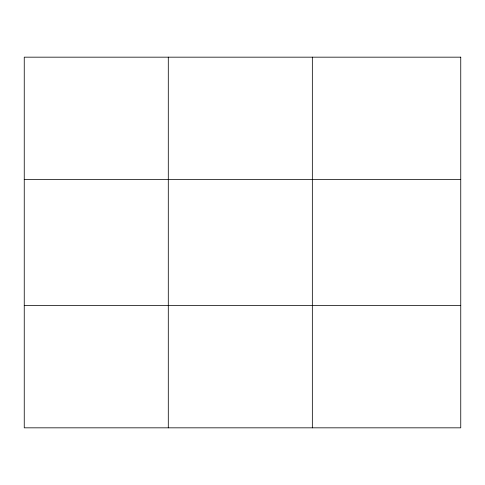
<?xml version="1.0" encoding="UTF-8"?>
<svg xmlns="http://www.w3.org/2000/svg" width="485" height="485" viewBox="0 0 485 485"><rect width="100%" height="100%" fill="white"/><g stroke="black" fill="none" stroke-linecap="round" stroke-linejoin="round"><path stroke-width="0.73" d="M168.295 427.831L168.295 57.169M312.34 427.831L312.34 57.169M24.25 179.486L460.75 179.486M24.25 305.514L460.75 305.514M460.75 57.169L460.75 427.831L24.25 427.831L24.25 57.169L460.75 57.169"/></g></svg>
